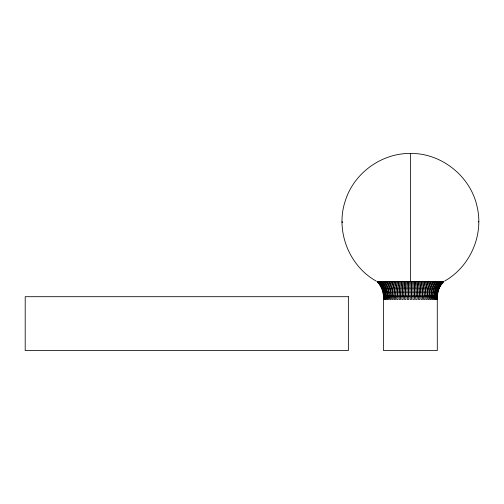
<?xml version="1.0" encoding="UTF-8"?>
<svg xmlns="http://www.w3.org/2000/svg" width="504" height="504" viewBox="0 0 504 504"><rect width="100%" height="100%" fill="white"/><g stroke="black" fill="none" stroke-linecap="round" stroke-linejoin="round"><path stroke-width="0.76" d="M411.384 296.78L411.617 281.459L443.709 281.415L440.149 286.014M388.817 281.547L377.339 281.421C380.155 284.703 383.456 290.184 383.437 295.375L437.352 295.375L437.264 299.477L436.981 296.314L436.943 299.477L436.382 296.314L436.332 299.477L435.891 299.477L435.891 296.78L435.506 296.314L435.437 299.477L434.858 299.477L434.858 296.78L434.347 296.314L434.265 299.477L433.553 299.477L433.553 296.78L432.93 296.314L432.835 299.477L432.004 299.477L432.004 296.78L431.266 296.314L431.153 299.477L430.208 299.477L430.208 296.78L429.37 296.314L429.251 299.477L428.198 299.477L428.198 296.78L427.272 296.314L427.134 299.477L425.993 299.477L425.993 296.78L424.985 296.314L424.841 299.477L423.618 299.477L423.618 296.78L422.541 296.314L422.39 299.477L421.098 299.477L421.098 296.78L419.958 296.314L419.8 299.477L418.459 299.477L418.459 296.78L417.274 296.314L417.11 299.477L415.737 299.477L415.737 296.78L414.515 296.314L414.351 299.477L412.952 299.477L412.952 296.78L411.711 296.314L411.548 299.477L410.136 299.477L410.136 296.78L408.895 296.314L408.725 299.477L407.326 299.477L407.326 296.78L406.092 296.314L405.928 299.477L404.548 299.477L404.548 296.78L403.332 296.314L403.175 299.477L401.839 299.477L401.839 296.78L400.655 296.314L400.504 299.477L399.218 299.477L399.218 296.78L398.084 296.314L397.946 299.477L396.724 299.477L396.724 296.78L395.653 296.314L395.514 299.477L394.38 299.477L394.38 296.78L393.372 296.314L393.252 299.477L392.206 299.477L392.206 296.78L391.287 296.314L391.173 299.477L390.235 299.477L390.235 296.78L389.409 296.314L389.309 299.477L388.483 299.477L388.483 296.78L387.759 296.314L387.677 299.477L386.978 299.477L386.978 296.78L386.36 296.314L386.291 299.477L385.724 299.477L385.724 296.78L385.22 296.314L385.169 299.477L384.741 299.477L384.741 296.78L384.357 296.314L384.325 299.477L383.783 296.314L383.481 299.477M414.187 296.78L415.107 281.358M416.953 296.78L417.356 288.54L418.528 281.408M383.62 299.477L383.494 296.314L383.764 296.78C383.701 291.085 381.427 285.422 377.339 281.421M419.649 296.78L420.216 288.54L421.93 281.245M422.245 296.78L422.963 288.54L425.086 281.408M424.708 296.78L425.578 288.54L428.217 281.27M427.014 296.78L428.028 288.54L430.895 281.579M429.137 296.78C429.162 291.337 430.529 285.762 433.73 281.289M431.052 296.78C431.071 291.281 432.659 285.661 436.105 281.301M432.747 296.78C432.753 291.337 434.479 285.818 437.963 281.585M436.294 296.78C436.288 291.06 438.562 285.34 442.632 281.295M436.924 296.78C436.918 291.123 439.204 285.491 443.218 281.484M437.283 296.314L437.296 350.564L383.494 350.564L383.437 295.375M376.192 281.081C348.749 265.778 335.185 230.441 345.341 200.705C353.959 173.105 381.478 153.109 410.395 153.436C441.813 152.97 471.227 176.791 477.307 207.617C483.638 235.834 469.804 266.906 444.597 281.081M437.308 295.375L438.946 288.54L381.843 288.54L379.846 284.81L377.087 281.471M437.239 293.971L437.466 292.578M383.809 296.314L383.676 299.477M437.787 291.205L439.261 287.255L441.473 283.67M438.404 289.857L440.943 284.81L443.709 281.415M442.361 282.58L443.451 281.421L442.94 281.547M440.017 281.301C436.187 285.466 434.202 291.154 434.196 296.78L433.553 296.78M441.359 281.434C437.478 285.529 435.38 291.167 435.38 296.78L434.858 296.78M389.082 281.579L411.617 281.459M402.942 281.547L390.94 281.547M342.367 221.842L341.989 221.842A68.405 7.151 0 0 0 342.367 222.592M478.428 221.842L478.8 221.842M377.168 281.547L377.641 281.547M377.849 281.547L382.334 281.547M383.809 281.547L389.069 281.547L392.068 288.54L393.12 296.78M403.559 281.547L409.607 281.547M410.993 281.547L429.824 281.547M432.155 281.547L436.88 281.547M438.612 281.547L443.621 281.547M378.132 282.58L442.657 282.58M379.027 283.67L441.762 283.67M379.846 284.81L440.943 284.81M380.596 286.014L440.194 286.014M381.257 287.255L439.532 287.255M381.843 288.54L382.341 289.857L438.455 289.857M438.045 291.205L382.75 291.205L382.341 289.857M383.065 292.578L437.724 292.578M383.298 293.971L437.491 293.971M384.035 296.78L384.325 296.78C384.218 291.079 382.026 285.377 377.937 281.345M384.741 296.78L385.169 296.78M385.724 296.78L386.291 296.78M386.978 296.78L387.677 296.78M388.483 296.78L389.309 296.78M390.235 296.78L391.173 296.78M392.206 296.78L393.252 296.78M394.38 296.78L395.514 296.78M396.724 296.78L397.946 296.78M399.218 296.78L400.504 296.78M401.839 296.78L403.175 296.78M404.548 296.78L405.928 296.78M407.326 296.78L408.725 296.78M410.136 296.78L411.548 296.78M412.952 296.78L414.351 296.78M415.737 296.78L417.11 296.78M418.459 296.78L419.8 296.78M421.098 296.78L422.39 296.78M423.618 296.78L424.841 296.78M425.993 296.78L427.134 296.78M428.198 296.78L429.251 296.78M430.208 296.78L431.153 296.78M432.004 296.78L432.835 296.78M435.891 296.78L436.332 296.78M378.964 281.345C382.939 285.422 385.106 291.11 385.106 296.78M380.293 281.295C384.174 285.44 386.209 291.136 386.209 296.78M382.19 281.503C385.774 285.724 387.576 291.281 387.582 296.78M384.111 281.408C387.557 285.724 389.189 291.299 389.201 296.78M386.278 281.238C389.586 285.68 391.028 291.299 391.054 296.78M379.474 283.67L380.281 284.81M391.728 281.345L394.456 288.54L395.375 296.78M394.714 281.308L397.026 288.54L397.795 296.78M397.889 281.289L399.735 288.54L400.352 296.78M401.216 281.314L402.564 288.54L403.017 296.78M404.649 281.408L405.764 296.78M383.116 292.578L383.525 296.78L383.494 296.314M383.683 293.971L383.821 295.375M408.12 281.383L408.561 296.78M410.395 153.436L410.395 281.623M348.365 296.698L25.2 296.698L25.2 350.564L348.365 350.564L348.365 296.698"/></g></svg>
